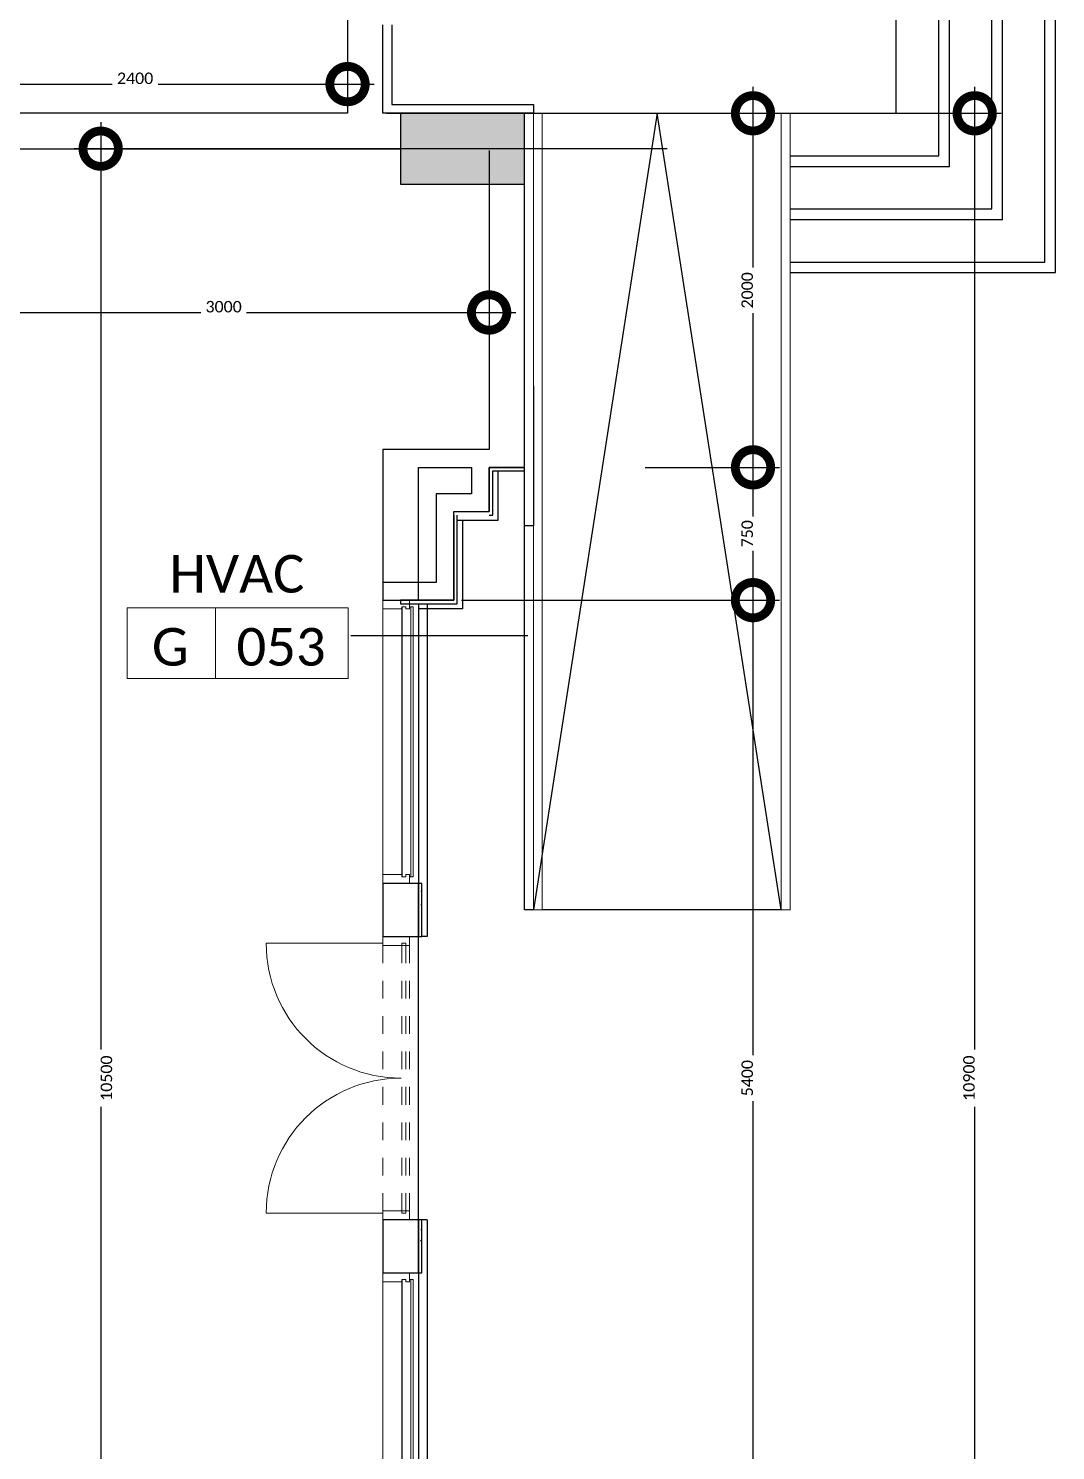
# Model space of a CAD drawing. Header units: metres. Extents: x 15.7 to 112.1, y 4.7 to 71.5.
# Drawn here: x 91.69 to 97.49, y 41.69 to 49.73 of the extents above; entities that cross this region are included whole.
import ezdxf

# ---------------------------------------------------------------- set-up
doc = ezdxf.new("R2010")
doc.units = ezdxf.units.M
doc.linetypes.add('ECG_Line-Ptrn-Dash', pattern=[0.004, 0.002, -0.002])
doc.linetypes.add('ECG_Line-Ptrn-Sold', pattern=[9144.001, 9144, -0.001])
doc.layers.get('0').update_dxf_attribs({"color": 3})
doc.layers.add('00', color=252, linetype='Continuous')
for name, color, linetype, lineweight in [('A-DETL-MBND', 5, 'ECG_Line-Ptrn-Dash', 9), ('A-DIM', 7, 'Continuous', 5), ('A-DOOR', 5, 'Continuous', 5), ('A-ELEV', 1, 'ECG_Line-Ptrn-Sold', 9), ('A-FLOR-HRAL', 1, 'Continuous', 9), ('A-TEXT', 7, 'ECG_Line-Ptrn-Sold', 13), ('A-TONE', 40, 'ECG_Line-Ptrn-Sold', 50), ('A-WIN', 4, 'ECG_Line-Ptrn-Sold', 5)]:
    doc.layers.add(name, color=color, linetype=linetype, lineweight=lineweight)
doc.styles.add('Calibri', font='calibri.ttf', dxfattribs={"height": 0.212639})
doc.dimstyles.new('ECG_Dimn-Detl-100', dxfattribs={"dimscale": 0.3048, "dimtxt": 0.25, "dimasz": 1.312336, "dimexe": 0.492126, "dimexo": 0.0625, "dimgap": 0, "dimtad": 1, "dimdec": 0, "dimlfac": 1000, "dimzin": 0, "dimdsep": 46, "dimtxsty": 'Calibri', "dimblk1": 'DOTSMALL', "dimblk2": 'DOTSMALL', "dimsah": 1, "dimcen": 0.09, "dimdle": 0.492126, "dimazin": 0, "dimtfac": 1, "dimtdec": 4, "dimtix": 1, "dimtmove": 0, "dimatfit": 3, "dimfxl": 0.492126, "dimfxlon": 1, "dimtvp": 1, "dimtolj": 1, "dimtzin": 0, "dimarcsym": 2})
doc.dimstyles.new('ECG_Dimn-Detl-100_2', dxfattribs={"dimscale": 0.3048, "dimtxt": 0.25, "dimasz": 1.312336, "dimexe": 0.492126, "dimexo": 0.0625, "dimgap": 0, "dimtad": 1, "dimdec": 0, "dimlfac": 1000, "dimzin": 0, "dimdsep": 46, "dimtxsty": 'Calibri', "dimblk1": 'DOTSMALL', "dimblk2": 'DOTSMALL', "dimsah": 1, "dimcen": 0.09, "dimdle": 0.492126, "dimazin": 0, "dimtfac": 1, "dimtdec": 4, "dimtix": 1, "dimtmove": 0, "dimatfit": 3, "dimfxl": 0.492126, "dimfxlon": 1, "dimtvp": 1, "dimtolj": 1, "dimtzin": 0, "dimarcsym": 2})
pattern_1 = [(0, (0, 0), (0.406, 0.102), [0.034, -0.271, 0.034, -0.271, -1.626]), (0, (0, 0), (0.406, 0.102), [-0.61, 0.034, -0.576, 0.034, -0.271, -0.711]), (0, (0, 0), (0.406, 0.102), [-1.524, 0.034, -0.17, 0.034, -0.474]), (120, (0.152, 0.051), (-0.29133459, 0.30060631), [0.034, -0.271, 0.034, -0.271, -1.626]), (120, (0.152, 0.051), (-0.29133459, 0.30060631), [-0.61, 0.034, -0.576, 0.034, -0.271, -0.711]), (120, (0.152, 0.051), (-0.29133459, 0.30060631), [-1.524, 0.034, -0.17, 0.034, -0.474]), (240, (0.203, 0.254), (-0.11466541, -0.40260631), [0.034, -0.271, 0.034, -0.271, -1.626]), (240, (0.203, 0.254), (-0.11466541, -0.40260631), [-0.61, 0.034, -0.576, 0.034, -0.271, -0.711]), (240, (0.203, 0.254), (-0.11466541, -0.40260631), [-1.524, 0.034, -0.17, 0.034, -0.474])]

# ---------------------------------------------------------------- blocks, each defined once
blk = doc.blocks.new('Railing - Railing-2166438-GROUND FLOOR PLAN')
at = {"layer": 'A-FLOR-HRAL'}
for p, q in [((95.9439, 49.2473), (95.9939, 49.2473)), ((95.9439, 44.7473), (95.9439, 49.2473)), ((95.9939, 44.7473), (95.9939, 49.2473)), ((95.9939, 44.7473), (95.9439, 44.7473))]:
    blk.add_line(p, q, dxfattribs=at)
blk = doc.blocks.new('Railing - Railing-2166442-GROUND FLOOR PLAN')
at = {"layer": 'A-FLOR-HRAL'}
for p, q in [((94.5439, 49.2473), (94.5939, 49.2473)), ((94.5439, 47.7045), (94.5439, 49.2473)), ((94.5939, 44.7473), (94.5939, 49.2473)), ((94.5439, 44.7473), (94.5439, 46.9173)), ((94.5939, 44.7473), (94.5439, 44.7473))]:
    blk.add_line(p, q, dxfattribs=at)
blk = doc.blocks.new('Louver System Panel - ECG_Panl-Louver-Gnrc-3401721-GROUND FLOOR PLAN')
at = {"layer": 'A-WIN'}
for p, q in [((0.762, 0.0085), (-0.762, 0.0085)), ((-0.2435, 0.0085), (-0.762, 0.0085)), ((-0.2435, 0.0085), (-0.762, 0.0085)), ((-0.2435, 0.0085), (-0.762, 0.0085)), ((-0.2435, 0.0085), (-0.762, 0.0085)), ((-0.2435, 0.0085), (-0.762, 0.0085)), ((-0.2435, 0.0085), (-0.762, 0.0085)), ((-0.2435, 0.0085), (-0.762, 0.0085)), ((-0.0767, 0.0085), (-0.2143, 0.0085)), ((-0.0767, 0.0085), (-0.2143, 0.0085)), ((-0.0767, 0.0085), (-0.2143, 0.0085)), ((-0.0767, 0.0085), (-0.2143, 0.0085)), ((-0.0767, 0.0085), (-0.2143, 0.0085)), ((-0.0767, 0.0085), (-0.2143, 0.0085)), ((-0.0767, 0.0085), (-0.2143, 0.0085)), ((0.0248, 0.0085), (-0.049, 0.0085)), ((0.0248, 0.0085), (-0.049, 0.0085)), ((0.0248, 0.0085), (-0.049, 0.0085)), ((0.0248, 0.0085), (-0.049, 0.0085)), ((0.0248, 0.0085), (-0.049, 0.0085)), ((0.0248, 0.0085), (-0.049, 0.0085)), ((0.0248, 0.0085), (-0.049, 0.0085)), ((0.1002, 0.0085), (0.0595, 0.0085)), ((0.1002, 0.0085), (0.0595, 0.0085)), ((0.1002, 0.0085), (0.0595, 0.0085)), ((0.1002, 0.0085), (0.0595, 0.0085)), ((0.1002, 0.0085), (0.0595, 0.0085)), ((0.1002, 0.0085), (0.0595, 0.0085)), ((0.1002, 0.0085), (0.0595, 0.0085)), ((0.2638, 0.0085), (0.2143, 0.0085)), ((0.2638, 0.0085), (0.2143, 0.0085)), ((0.2638, 0.0085), (0.2143, 0.0085)), ((0.2638, 0.0085), (0.2143, 0.0085)), ((0.2638, 0.0085), (0.2143, 0.0085)), ((0.2638, 0.0085), (0.2143, 0.0085)), ((0.2638, 0.0085), (0.2143, 0.0085)), ((0.5001, 0.0085), (0.2833, 0.0085)), ((0.5001, 0.0085), (0.2833, 0.0085)), ((0.5001, 0.0085), (0.2833, 0.0085)), ((0.5001, 0.0085), (0.2833, 0.0085)), ((0.5001, 0.0085), (0.2833, 0.0085)), ((0.5001, 0.0085), (0.2833, 0.0085)), ((0.5001, 0.0085), (0.2833, 0.0085)), ((0.6935, 0.0085), (0.5774, 0.0085)), ((0.6935, 0.0085), (0.5774, 0.0085)), ((0.6935, 0.0085), (0.5774, 0.0085)), ((0.6935, 0.0085), (0.5774, 0.0085)), ((0.6935, 0.0085), (0.5774, 0.0085)), ((0.6935, 0.0085), (0.5774, 0.0085)), ((0.6935, 0.0085), (0.5774, 0.0085)), ((-0.762, -0.0394), (-0.762, -0.032)), ((0.762, -0.0394), (-0.762, -0.0394)), ((-0.762, -0.0394), (-0.762, -0.0531)), ((-0.762, -0.0531), (0.762, -0.0531)), ((-0.762, -0.0535), (0.762, -0.0535)), ((-0.762, -0.0535), (-0.2435, -0.0535)), ((-0.762, -0.0535), (-0.2435, -0.0535)), ((-0.762, -0.0535), (-0.2435, -0.0535)), ((-0.762, -0.0535), (-0.2435, -0.0535)), ((-0.762, -0.0535), (-0.2435, -0.0535)), ((-0.762, -0.0535), (-0.2435, -0.0535)), ((-0.2143, -0.0535), (-0.0767, -0.0535)), ((-0.2143, -0.0535), (-0.0767, -0.0535)), ((-0.2143, -0.0535), (-0.0767, -0.0535)), ((-0.2143, -0.0535), (-0.0767, -0.0535)), ((-0.2143, -0.0535), (-0.0767, -0.0535)), ((-0.2143, -0.0535), (-0.0767, -0.0535)), ((-0.049, -0.0535), (0.0248, -0.0535)), ((-0.049, -0.0535), (0.0248, -0.0535)), ((-0.049, -0.0535), (0.0248, -0.0535)), ((-0.049, -0.0535), (0.0248, -0.0535)), ((-0.049, -0.0535), (0.0248, -0.0535)), ((-0.049, -0.0535), (0.0248, -0.0535)), ((0.0595, -0.0535), (0.1002, -0.0535)), ((0.0595, -0.0535), (0.1002, -0.0535)), ((0.0595, -0.0535), (0.1002, -0.0535)), ((0.0595, -0.0535), (0.1002, -0.0535)), ((0.0595, -0.0535), (0.1002, -0.0535)), ((0.0595, -0.0535), (0.1002, -0.0535)), ((0.2143, -0.0535), (0.2638, -0.0535)), ((0.2143, -0.0535), (0.2638, -0.0535)), ((0.2143, -0.0535), (0.2638, -0.0535)), ((0.2143, -0.0535), (0.2638, -0.0535)), ((0.2143, -0.0535), (0.2638, -0.0535)), ((0.2143, -0.0535), (0.2638, -0.0535)), ((0.2833, -0.0535), (0.5001, -0.0535)), ((0.2833, -0.0535), (0.5001, -0.0535)), ((0.2833, -0.0535), (0.5001, -0.0535)), ((0.2833, -0.0535), (0.5001, -0.0535)), ((0.2833, -0.0535), (0.5001, -0.0535)), ((0.2833, -0.0535), (0.5001, -0.0535)), ((0.5774, -0.0535), (0.6935, -0.0535)), ((0.5774, -0.0535), (0.6935, -0.0535)), ((0.5774, -0.0535), (0.6935, -0.0535)), ((0.5774, -0.0535), (0.6935, -0.0535)), ((0.5774, -0.0535), (0.6935, -0.0535)), ((0.5774, -0.0535), (0.6935, -0.0535)), ((0.762, -0.032), (0.762, -0.0394)), ((0.762, -0.0531), (0.762, -0.0394))]:
    blk.add_line(p, q, dxfattribs=at)
at = {"layer": 'A-WIN', "flags": 128}
for points in [[(-0.762, -0.0534), (-0.762, -0.0535), (-0.762, -0.0534), (-0.762, -0.0529)], [(-0.762, -0.0534), (-0.762, -0.0535), (-0.762, -0.0534)], [(-0.762, -0.0534), (-0.762, -0.0535), (-0.762, -0.0534)], [(-0.762, -0.0534), (-0.762, -0.0535), (-0.762, -0.0534)], [(-0.762, -0.0534), (-0.762, -0.0535), (-0.762, -0.0534)], [(-0.762, -0.0534), (-0.762, -0.0535), (-0.762, -0.0534)], [(-0.762, -0.0534), (-0.762, -0.0535), (-0.762, -0.0534)], [(0.762, -0.0529), (0.762, -0.0534), (0.762, -0.0535)]]:
    blk.add_lwpolyline(points, dxfattribs=at)
blk = doc.blocks.new('Rectangular Mullion - ECG-LEFT-END-MULION-DETAIL-V160-GROUND FLOOR PLAN')
at = {"layer": 'A-ELEV'}
for p, q in [((93.6939, 46.4473), (93.6939, 44.9473)), ((93.7999, 46.4473), (93.8035, 46.4473)), ((93.7999, 44.9473), (93.7999, 46.4473)), ((93.8036, 44.9473), (93.7999, 44.9473))]:
    blk.add_line(p, q, dxfattribs=at)
blk = doc.blocks.new('Rectangular Mullion - ECG-RIGHT-END-MULION-DETAIL-3268372-GROUND FLOOR PLAN')
at = {"layer": 'A-WIN'}
for p, q in [((-0.05, 0.012), (-0.05, 0.032)), ((-0.05, 0.032), (0, 0.032)), ((-0.038, 0.012), (-0.05, 0.012)), ((-0.038, -0.012), (-0.038, 0.012)), ((0, 0.032), (0, -0.118)), ((-0.05, -0.118), (-0.05, -0.012)), ((-0.05, -0.012), (-0.038, -0.012)), ((0, -0.118), (-0.05, -0.118))]:
    blk.add_line(p, q, dxfattribs=at)
blk = doc.blocks.new('Rectangular Mullion - ECG-LEFT-END-MULION-DETAIL-3044803-GROUND FLOOR PLAN')
at = {"layer": 'A-WIN'}
for p, q in [((0, 0.032), (-0.05, 0.032)), ((-0.05, 0.032), (-0.05, 0.012)), ((-0.05, 0.012), (-0.038, 0.012)), ((-0.038, 0.012), (-0.038, -0.012)), ((0, -0.118), (0, 0.032)), ((-0.05, -0.012), (-0.05, -0.118)), ((-0.038, -0.012), (-0.05, -0.012)), ((-0.05, -0.118), (0, -0.118))]:
    blk.add_line(p, q, dxfattribs=at)
blk = doc.blocks.new('M_Door-Curtain-Wall-Double-Storefront - M_Door-Curtain-Wall-Double-Storefront-3494034-GROUND FLOOR PLAN')
at = {"layer": 'A-DOOR'}
for p, q in [((-0.762, 0.118), (-0.762, 0.7775)), ((0.762, 0.118), (0.762, 0.7775))]:
    blk.add_line(p, q, dxfattribs=at)
for centre, start, end in [((-0.762, 0.0155), 0, 90), ((0.762, 0.0155), 90, 180)]:
    blk.add_arc(centre, 0.762, start, end, dxfattribs=at)
blk = doc.blocks.new('Rectangular Mullion - ECG-LEFT-END-MULION-DETAIL-V161-GROUND FLOOR PLAN')
at = {"layer": 'A-DETL-MBND'}
for p, q in [((93.6939, 44.5473), (93.6939, 43.0473)), ((93.7999, 44.5473), (93.8239, 44.5473)), ((93.7999, 43.0473), (93.7999, 44.5473)), ((93.8239, 44.5473), (93.8239, 43.0473)), ((93.8439, 44.5473), (93.8439, 43.0473)), ((93.8239, 43.0473), (93.7999, 43.0473))]:
    blk.add_line(p, q, dxfattribs=at)
blk = doc.blocks.new('Rectangular Mullion - ECG-RIGHT-END-MULION-DETAIL-3494035-GROUND FLOOR PLAN')
at = {"layer": 'A-WIN'}
for p, q in [((-0.05, 0.012), (-0.05, 0.032)), ((-0.05, 0.032), (0, 0.032)), ((-0.038, 0.012), (-0.05, 0.012)), ((-0.038, -0.012), (-0.038, 0.012)), ((0, 0.032), (0, -0.118)), ((-0.05, -0.118), (-0.05, -0.012)), ((-0.05, -0.012), (-0.038, -0.012)), ((0, -0.118), (-0.05, -0.118))]:
    blk.add_line(p, q, dxfattribs=at)
blk = doc.blocks.new('Rectangular Mullion - ECG-LEFT-END-MULION-DETAIL-3494039-GROUND FLOOR PLAN')
at = {"layer": 'A-WIN'}
for p, q in [((0, 0.032), (-0.05, 0.032)), ((-0.05, 0.032), (-0.05, 0.012)), ((-0.05, 0.012), (-0.038, 0.012)), ((-0.038, 0.012), (-0.038, -0.012)), ((0, -0.118), (0, 0.032)), ((-0.05, -0.012), (-0.05, -0.118)), ((-0.038, -0.012), (-0.05, -0.012)), ((-0.05, -0.118), (0, -0.118))]:
    blk.add_line(p, q, dxfattribs=at)
blk = doc.blocks.new('ECG_G-Tag-Room - ECG_G-Tag-Room-Engl-1568319-GROUND FLOOR PLAN')
at = {"layer": 'A-TEXT'}
for p, q in [((-0.00625, 0), (-0.00625, -0.004)), ((0.00625, 0), (-0.00625, 0)), ((-0.00125, -0.004), (-0.00125, 0)), ((0.00625, 0), (0.00625, -0.004)), ((0.00625, -0.004), (-0.00625, -0.004))]:
    blk.add_line(p, q, dxfattribs=at)
blk = doc.blocks.new('_DotSmall')
at = {"color": 0, "linetype": 'ByBlock', "const_width": 0.5}
blk.add_lwpolyline([(-0.0625, 0, 1), (0.0625, 0, 1)], format="xyb", close=True, dxfattribs=at)

msp = doc.modelspace()

# ---------------------------------------------------------------- hatches: boundary and pattern name
at = {"layer": '00'}
msp.add_hatch(color=256, dxfattribs=at).paths.add_polyline_path([(94.2939, 48.8473), (94.4939, 48.8473), (94.4939, 49.2473), (93.7939, 49.2473), (93.7939, 48.8473)], flags=0)
h = msp.add_hatch(dxfattribs=at)
h.set_pattern_fill('FP_3', color=256, style=0, pattern_type=2)
h.set_pattern_definition(pattern_1)
h.paths.add_polyline_path([(93.9139, 42.6973), (93.9139, 42.9973), (93.9089, 42.9973), (93.9089, 42.6973)], flags=0)
h.paths.add_polyline_path([(93.9139, 44.5973), (93.9139, 44.8973), (93.9089, 44.8973), (93.9089, 44.5973)], flags=0)
at = {"layer": 'A-TONE'}
h = msp.add_hatch(dxfattribs=at)
h.set_pattern_fill('FP_3', color=256, style=0, pattern_type=2)
h.set_pattern_definition(pattern_1)
h.paths.add_polyline_path([(94.4939, 47.2273), (94.4939, 47.2323), (94.3089, 47.2323), (94.3089, 47.2273), (94.3415, 47.2273)], flags=0)
h = msp.add_hatch(dxfattribs=at)
h.set_pattern_fill('FP_3', color=256, style=0, pattern_type=2)
h.set_pattern_definition(pattern_1)
h.paths.add_polyline_path([(94.3139, 46.9773), (94.3139, 47.2273), (94.3089, 47.2273), (94.3089, 46.9773)], flags=0)
h = msp.add_hatch(dxfattribs=at)
h.set_pattern_fill('FP_3', color=256, style=0, pattern_type=2)
h.set_pattern_definition(pattern_1)
h.paths.add_polyline_path([(94.1139, 46.4773), (94.1139, 46.9773), (94.1089, 46.9773), (94.1089, 46.4773)], flags=0)

# ---------------------------------------------------------------- linework, layer by layer
at = {"layer": '00'}
for p, q in [((97.4939, 48.3473), (97.4939, 53.1473)), ((97.4339, 48.4073), (97.4339, 53.0873)), ((97.1339, 48.7073), (97.1339, 52.7873)), ((97.1939, 48.6473), (97.1939, 52.8473)), ((96.8939, 48.9473), (96.8939, 52.5473)), ((96.8339, 49.0073), (96.8339, 52.4873)), ((96.5939, 49.2473), (96.5939, 52.2473)), ((96.5939, 49.2473), (96.5939, 52.2473)), ((93.4939, 49.7473), (93.4939, 49.2473)), ((93.6939, 49.2473), (93.6939, 49.7473)), ((93.7439, 49.7473), (93.7439, 49.2973)), ((93.4939, 49.2473), (91.0939, 49.2473)), ((93.7939, 49.2473), (93.6939, 49.2473)), ((93.7439, 49.2973), (94.5439, 49.2973)), ((94.4939, 49.2473), (93.7939, 49.2473)), ((93.7939, 49.2473), (93.7939, 49.0473)), ((94.4939, 48.8473), (94.4939, 49.2473)), ((94.5439, 49.2473), (94.4939, 49.2473)), ((94.5439, 49.2473), (94.4939, 49.2473)), ((94.5439, 49.2973), (94.5439, 49.2473)), ((95.2439, 49.2473), (94.5439, 44.7473)), ((94.5939, 49.2473), (95.9439, 49.2473)), ((95.9439, 44.7473), (95.2439, 49.2473)), ((95.9939, 49.2473), (96.5939, 49.2473)), ((95.9939, 49.2473), (96.5939, 49.2473)), ((91.2939, 49.0473), (93.7939, 49.0473)), ((93.7939, 49.0473), (93.7939, 48.8473)), ((95.9939, 49.0073), (96.8339, 49.0073)), ((95.9939, 48.9473), (96.8939, 48.9473)), ((93.7939, 48.8473), (94.2939, 48.8473)), ((94.2939, 48.8473), (94.2939, 47.3473)), ((94.2939, 48.8473), (94.4939, 48.8473)), ((94.4939, 47.2473), (94.4939, 48.8473)), ((95.9939, 48.7073), (97.1339, 48.7073)), ((95.9939, 48.6473), (97.1939, 48.6473)), ((95.9939, 48.4073), (97.4339, 48.4073)), ((95.9939, 48.3473), (97.4939, 48.3473)), ((94.5439, 47.7084), (94.5439, 46.9173)), ((93.6939, 47.3473), (93.6939, 46.4973)), ((94.2939, 47.3473), (93.6939, 47.3473)), ((93.8939, 46.4973), (93.8939, 47.2473)), ((93.8939, 47.2473), (94.1939, 47.2473)), ((94.1939, 47.2473), (94.1939, 47.0973)), ((94.2939, 47.2473), (94.4939, 47.2473)), ((94.2939, 46.9973), (94.2939, 47.2473)), ((94.4939, 47.2473), (94.2939, 47.2473)), ((94.2939, 47.2473), (94.2939, 46.9973)), ((94.4939, 47.2273), (94.4939, 47.2473)), ((94.3139, 47.2273), (94.4939, 47.2273)), ((94.3139, 46.9773), (94.3139, 47.2273)), ((94.3439, 47.2273), (94.3439, 46.9473)), ((94.4939, 46.9173), (94.4939, 47.2273)), ((94.1939, 47.0973), (93.9939, 47.0973)), ((93.9939, 47.0973), (93.9939, 46.5973)), ((94.0939, 46.9973), (94.2939, 46.9973)), ((94.0939, 46.4973), (94.0939, 46.9973)), ((94.0939, 46.9773), (94.0939, 46.4973)), ((94.1139, 46.4773), (94.1139, 46.9773)), ((94.3439, 46.9473), (94.1139, 46.9473)), ((94.1439, 46.9473), (94.1439, 46.4473)), ((94.2939, 46.9773), (94.3139, 46.9773)), ((94.4939, 44.7473), (94.4939, 46.9173)), ((94.5439, 46.9173), (94.4939, 46.9173)), ((93.9939, 46.5973), (93.6939, 46.5973)), ((93.6939, 46.5973), (93.6939, 46.4973)), ((93.6939, 46.4973), (93.8939, 46.4973)), ((93.6939, 46.4973), (94.0939, 46.4973)), ((94.0939, 46.4973), (93.7939, 46.4973)), ((93.7939, 46.4973), (93.7939, 46.4773)), ((93.7939, 46.4773), (94.1139, 46.4773)), ((93.8939, 46.4773), (93.8939, 44.8973)), ((94.1439, 46.4473), (93.8939, 46.4473)), ((93.9439, 46.4773), (93.9439, 44.5973)), ((93.5119, 46.2973), (94.5119, 46.2973)), ((93.8939, 44.8973), (93.6939, 44.8973)), ((93.6939, 44.8973), (93.6939, 44.5973)), ((93.8939, 44.5973), (93.8939, 44.8973)), ((93.9139, 44.8973), (93.8939, 44.8973)), ((93.8939, 44.8973), (93.8939, 44.5973)), ((93.9139, 44.5973), (93.9139, 44.8973)), ((94.5439, 44.7473), (94.4939, 44.7473)), ((95.9439, 44.7473), (94.5939, 44.7473)), ((93.6939, 44.5973), (93.8939, 44.5973)), ((93.8939, 42.9973), (93.8939, 44.5973)), ((93.8939, 44.5973), (93.9139, 44.5973)), ((93.9439, 44.5973), (93.9139, 44.5973)), ((93.8939, 42.9973), (93.6939, 42.9973)), ((93.6939, 42.9973), (93.6939, 42.6973)), ((93.8939, 42.6973), (93.8939, 42.9973)), ((93.9139, 42.9973), (93.8939, 42.9973)), ((93.8939, 42.9973), (93.8939, 42.6973)), ((93.9139, 42.6973), (93.9139, 42.9973)), ((93.9439, 42.9973), (93.9139, 42.9973)), ((93.9439, 42.9973), (93.9439, 41.1473)), ((93.6939, 42.6973), (93.8939, 42.6973)), ((93.8939, 42.6973), (93.8939, 41.1173)), ((93.8939, 42.6973), (93.9139, 42.6973))]:
    msp.add_line(p, q, dxfattribs=at)

# ---------------------------------------------------------------- block references
for name, p in [('Railing - Railing-2166442-GROUND FLOOR PLAN', (0, 0)), ('Railing - Railing-2166438-GROUND FLOOR PLAN', (0, 0)), ('Rectangular Mullion - ECG-LEFT-END-MULION-DETAIL-V160-GROUND FLOOR PLAN', (0, 0)), ('Rectangular Mullion - ECG-LEFT-END-MULION-DETAIL-V161-GROUND FLOOR PLAN', (0, 0)), ('Rectangular Mullion - ECG-LEFT-END-MULION-DETAIL-V160-GROUND FLOOR PLAN', (0, -3.8))]:
    msp.add_blockref(name, p, dxfattribs=at)
at = {"layer": '00', "xscale": 99.99999999999993, "yscale": 99.99999999999993, "zscale": 99.99999999999993}
msp.add_blockref('ECG_G-Tag-Room - ECG_G-Tag-Room-Engl-1568319-GROUND FLOOR PLAN', (92.8734, 46.4548), dxfattribs=at)
at = {"layer": '00', "extrusion": (0, 0, -1), "rotation": 90}
for name, p in [('Rectangular Mullion - ECG-RIGHT-END-MULION-DETAIL-3268372-GROUND FLOOR PLAN', (-93.8119, 46.4973)), ('Rectangular Mullion - ECG-RIGHT-END-MULION-DETAIL-3494035-GROUND FLOOR PLAN', (-93.8119, 44.5973)), ('Rectangular Mullion - ECG-RIGHT-END-MULION-DETAIL-3268372-GROUND FLOOR PLAN', (-93.8119, 42.6973))]:
    msp.add_blockref(name, p, dxfattribs=at)
at = {"layer": '00'}
for name, p, rotation in [('Louver System Panel - ECG_Panl-Louver-Gnrc-3401721-GROUND FLOOR PLAN', (93.8119, 45.6973), 90), ('Rectangular Mullion - ECG-LEFT-END-MULION-DETAIL-3044803-GROUND FLOOR PLAN', (93.8119, 44.8973), 270), ('M_Door-Curtain-Wall-Double-Storefront - M_Door-Curtain-Wall-Double-Storefront-3494034-GROUND FLOOR PLAN', (93.8119, 43.7973), 90), ('Rectangular Mullion - ECG-LEFT-END-MULION-DETAIL-3494039-GROUND FLOOR PLAN', (93.8119, 42.9973), 270), ('Louver System Panel - ECG_Panl-Louver-Gnrc-3401721-GROUND FLOOR PLAN', (93.8119, 41.8973), 90)]:
    msp.add_blockref(name, p, dxfattribs=dict(at, rotation=rotation))

# ---------------------------------------------------------------- texts
at = {"layer": '00', "attachment_point": 2, "line_spacing_factor": 1.156427, "style": 'Calibri'}
for s, insert, char_height, width in [('HVAC', (92.8686, 46.7524), 0.21264, 0.924), ('\\fCalibri|b0|i0|c178|p34|;G', (92.493, 46.3399), 0.212639, 0.255), ('053', (93.1186, 46.3399), 0.21264, 0.612)]:
    msp.add_mtext(s, dxfattribs=dict(at, insert=insert, char_height=char_height, width=width))

# ---------------------------------------------------------------- dimensions: what is measured, and where the dimension line sits
at = {"layer": 'A-DIM'}
for base, p1, p2, override in [((93.4939, 49.4122), (91.0939, 49.2622), (93.4939, 49.5622), {"dimpost": '<>', "dimfxl": 2.418677}), ((94.2939, 48.1222), (91.2939, 48.2722), (94.2939, 48.2722), {"dimpost": '<>', "dimfxl": 3})]:
    msp.add_linear_dim(base=base, p1=p1, p2=p2, dimstyle='ECG_Dimn-Detl-100', override=override, dxfattribs=at).render()
for base, p1, p2, dimstyle, override in [((95.7846, 49.2473), (95.6346, 47.2473), (95.6346, 49.2473), 'ECG_Dimn-Detl-100_2', {"dimpost": '<>', "dimfxl": 2}), ((97.0373, 49.2473), (96.8873, 38.3473), (96.8873, 49.2473), 'ECG_Dimn-Detl-100_2', {"dimpost": '<>', "dimfxl": 10.9}), ((92.0994, 38.5473), (92.2494, 49.0473), (92.2494, 38.5473), 'ECG_Dimn-Detl-100', {"dimpost": '<>', "dimfxl": 10.5}), ((95.7846, 47.2473), (95.6346, 46.4973), (95.6346, 47.2473), 'ECG_Dimn-Detl-100_2', {"dimpost": '<>', "dimfxl": 0.75}), ((95.7846, 46.4973), (95.6346, 41.0973), (95.6346, 46.4973), 'ECG_Dimn-Detl-100_2', {"dimpost": '<>', "dimfxl": 5.4})]:
    msp.add_linear_dim(base=base, p1=p1, p2=p2, angle=90, dimstyle=dimstyle, override=override, dxfattribs=at).render()

doc.saveas('drawing.dxf')
